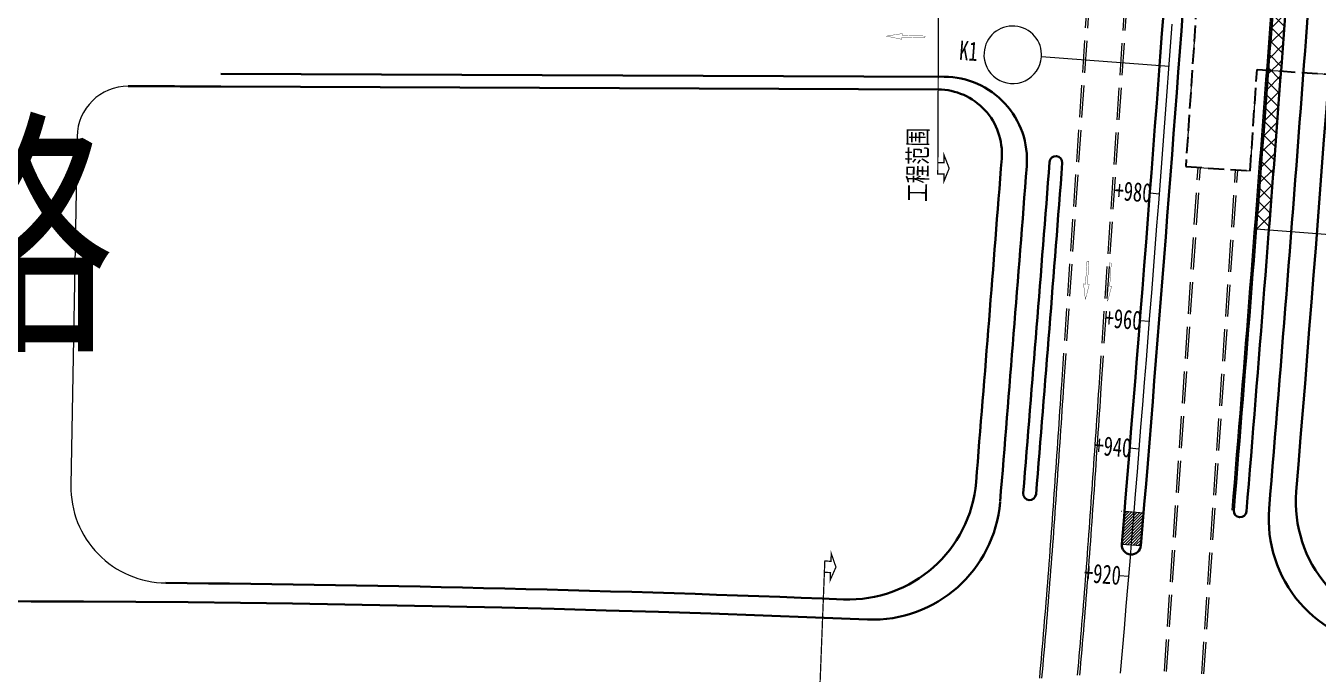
# Model space of a CAD drawing. Extents: x 0 to 531375, y 0 to 4335249.
# Drawn here: x 497877.3 to 498079.3, y 4327475.4 to 4327576.7 of the extents above; entities that cross this region are included whole.
import ezdxf

# ---------------------------------------------------------------- set-up
doc = ezdxf.new("R2010")
doc.units = 0
doc.linetypes.add('DASH', pattern=[0.35, 0.25, -0.1])
doc.linetypes.add('DASHED', pattern=[19.049999999999997, 12.7, -6.349999999999999])
doc.layers.get('0').update_dxf_attribs({"lineweight": 15})
for name, color, linetype, lineweight in [('1_平面辅助线', 8, 'Continuous', 15), ('1_道路中线', 7, 'Continuous', 15), ('_平面辅助线', 7, 'Continuous', 15), ('ZHILUBX', 7, 'Continuous', 15), ('ZHUCIBX', 7, 'Continuous', 15), ('地铁', 4, 'Continuous', 15), ('工程界面', 7, 'Continuous', 15), ('标线-z', 7, 'Continuous', 15), ('路名', 7, 'Continuous', 15), ('路网', 7, 'Continuous', 15), ('道路中线', 7, 'Continuous', 15), ('道路中线_K', 7, 'Continuous', 15), ('道路中线_未命名道路副本', 7, 'Continuous', 15), ('道路偏置线', 3, 'Continuous', 30)]:
    doc.layers.add(name, color=color, linetype=linetype, lineweight=lineweight)
doc.layers.get('标线-z').off()
doc.styles.add('EICAD', font='仿宋_GB2312.TTF', dxfattribs={"width": 0.7070000000000001, "height": 3})
doc.styles.get("Standard").update_dxf_attribs({"font": '', "width": 0.7})
doc.styles.get('Standard').set_extended_font_data('仿宋_GB2312')

# ---------------------------------------------------------------- blocks, each defined once
blk = doc.blocks.new('A$C7CA21273')
blk.add_hatch(color=256).paths.add_polyline_path([(30.12501207890432, 2.40061706578288), (18.12500733816136, 4.650617954672356), (18.12500733816136, 3.150617362079713), (0.125000227047849, 3.150617362080851), (0.125000227047849, 1.650616769487129), (18.12500733816136, 1.650616769487129), (18.12500733816136, 0.1506161768945448)])
at = {"layer": '道路中线_K', "color": 0, "linetype": 'ByBlock', "const_width": 0.25}
blk.add_lwpolyline([(18.12500733816136, 1.650616769487129), (18.12500733816136, 0.1506161768945446), (30.12501207890432, 2.40061706578288), (18.12500733816136, 4.650617954672356), (18.12500733816136, 3.150617362079713), (0.125000227047849, 3.150617362080851), (0.125000227047849, 1.650616769487129)], close=True, dxfattribs=at)
blk = doc.blocks.new('总图提取 2015 11 6')
at = {"layer": '地铁', "linetype": 'DASH', "lineweight": -3, "ltscale": 10}
blk.add_lwpolyline([(107103.1616780554, 295446.4299961188), (107092.7867824191, 295291.6272699138), (107091.7370167347, 295285.6841653334), (107091.0945276789, 295276.0976537329), (107091.341852193, 295270.0676180032), (107087.9086088045, 295218.8405546275), (107086.0128615911, 295218.967607813), (107084.9095049814, 295202.5045399278), (107099.0141670651, 295201.5592439328), (107101.6550286773, 295168.2297585138), (107099.707657023, 295139.1732309554), (107109.7850500924, 295138.49784297), (107110.8482846436, 295154.3622538413), (107131.3522873735, 295152.9880733366), (107136.7955133148, 295234.2058749032), (107141.7848768621, 295233.8714872127), (107147.1222273075, 295313.5178513199), (107136.3683135005, 295319.8010302878), (107128.1866676422, 295320.3493650878), (107131.3028141886, 295366.8450598423), (107150.4099505558, 295365.5644974739), (107155.6136110594, 295443.2103206772)], dxfattribs=at)
blk = doc.blocks.new('A$C1FB5052D')
blk.add_blockref('总图提取 2015 11 6', (-107044.5254360331, -294821.7270694748))
blk = doc.blocks.new('天津2000地铁')
at = {"layer": '地铁', "linetype": 'DASH', "ltscale": 20}
for p, q in [((35.80286720499862, 283.2602957775817), (42.32973955519265, 380.6470713960007)), ((36.15208370785695, 283.2368899211287), (42.67895614670122, 380.6236668620259)), ((41.63977160974171, 282.8690835973248), (48.16664544172818, 380.2558813253418)), ((41.98898811260005, 282.8456777399406), (48.51586203317856, 380.232476791367)), ((50.91133484587771, 224.5591732058674), (57.1278915971634, 317.3157624239102)), ((51.26055152603658, 224.535769995302), (57.4771081887302, 317.2923578899354)), ((56.74824221414747, 224.1680052448064), (62.96479748369893, 316.9245723532513)), ((57.09745889430631, 224.1446020333096), (63.31401407520752, 316.9011678192764)), ((35.73599804041442, 282.2626046370715), (35.80286720499862, 283.2602957775817)), ((36.08521401131293, 282.239190844819), (36.15208370785695, 283.2368899211287)), ((41.57289355254033, 281.8712598020211), (41.63977160974171, 282.8690835973248)), ((41.92210952326422, 281.8478460069746), (41.98898811260005, 282.8456777399406)), ((35.60218316689134, 280.2674393281341), (35.66911091661314, 281.2649853145704)), ((35.66911091661314, 281.2649853145704), (35.73599804041442, 282.2626046370715)), ((35.9513964750804, 280.2439858559519), (36.01832582295174, 281.2415556497872)), ((36.01832582295174, 281.2415556497872), (36.08521401131293, 282.239190844819)), ((41.43903417052934, 279.8754312153906), (41.50598863436607, 280.8733751662075)), ((41.50598863436607, 280.8733751662075), (41.57289355254033, 281.8712598020211)), ((41.78824747813632, 279.8519777329639), (41.85520354041364, 280.8499454967678)), ((41.85520354041364, 280.8499454967678), (41.92210952326422, 281.8478460069746)), ((35.46811514813453, 278.272573470138), (35.53519212960964, 279.2699682042003)), ((35.53519212960964, 279.2699682042003), (35.60218316689134, 280.2674393281341)), ((35.81732365209609, 278.2490485729649), (35.88440330437152, 279.2464829878881)), ((35.88440330437152, 279.2464829878881), (35.9513964750804, 280.2439858559519)), ((41.30488584656268, 277.8793714689091), (41.37200747220776, 278.8774294722825)), ((41.37200747220776, 278.8774294722825), (41.43903417052934, 279.8754312153906)), ((41.65409434918546, 277.8558465521783), (41.72121864603832, 278.8539442410693)), ((41.72121864603832, 278.8539442410693), (41.78824747813632, 279.8519777329639)), ((35.33361275249627, 276.2780193137005), (35.40092957107118, 277.2752566589042)), ((35.40092957107118, 277.2752566589042), (35.46811514813453, 278.272573470138)), ((35.68281429121271, 276.2543912502006), (35.75013486412354, 277.2516841469332)), ((35.75013486412354, 277.2516841469332), (35.81732365209609, 278.2490485729649)), ((41.17026702343718, 275.8830928364769), (41.23764659708831, 276.8812587419525)), ((41.23764659708831, 276.8812587419525), (41.30488584656268, 277.8793714689091)), ((41.5194685597089, 275.859464738518), (41.58685188827803, 276.8576862029731)), ((41.58685188827803, 276.8576862029731), (41.65409434918546, 277.8558465521783)), ((35.19849483342841, 274.283789228648), (35.26614205160877, 275.2808629833162)), ((35.26614205160877, 275.2808629833162), (35.33361275249627, 276.2780193137005)), ((35.54768721776782, 274.2600262593478), (35.61533928889549, 275.2571714343503)), ((35.61533928889549, 275.2571714343503), (35.68281429121271, 276.2543912502006)), ((41.03499608417041, 273.8866077214479), (41.10272442159476, 274.8848753077909)), ((41.10272442159476, 274.8848753077909), (41.17026702343718, 275.8830928364769)), ((41.38418846466811, 273.8628446953371), (41.45192165573826, 274.8611837141216)), ((41.45192165573826, 274.8611837141216), (41.5194685597089, 275.859464738518)), ((35.06258033285849, 272.2898957543075), (35.13064846844645, 273.2867996245623)), ((35.13064846844645, 273.2867996245623), (35.19849483342841, 274.283789228648)), ((35.41176133678528, 272.2659661397338), (35.4798354434315, 273.2629572991282)), ((35.4798354434315, 273.2629572991282), (35.54768721776782, 274.2600262593478)), ((40.89889135578414, 271.8899287013337), (40.9670593002811, 272.8882916551083)), ((40.9670593002811, 272.8882916551083), (41.03499608417041, 273.8866077214479)), ((41.2480723542394, 271.8659990057349), (41.31624627072596, 272.8644492616877)), ((41.31624627072596, 272.8644492616877), (41.38418846466811, 273.8628446953371)), ((34.92568828450749, 270.2963516451418), (34.99426780885551, 271.2930792225525)), ((34.99426780885551, 271.2930792225525), (35.06258033285849, 272.2898957543075)), ((35.27485563670052, 270.2722236504778), (35.34344227402471, 271.2690543839708)), ((35.34344227402471, 271.2690543839708), (35.41176133678528, 272.2659661397338)), ((40.7617711123894, 269.8930685855448), (40.83046953327721, 270.8915204703808)), ((40.83046953327721, 270.8915204703808), (40.89889135578414, 271.8899287013337)), ((41.11093845701543, 269.8689404809847), (41.17964399198536, 270.8674955368042)), ((41.17964399198536, 270.8674955368042), (41.2480723542394, 271.8659990057349)), ((34.7876378177898, 268.3031699219719), (34.85681915405439, 269.299714660272)), ((34.85681915405439, 269.299714660272), (34.92568828450749, 270.2963516451418)), ((35.13678919285303, 268.2788118161261), (35.20597881206778, 269.2754755755887)), ((35.20597881206778, 269.2754755755887), (35.27485563670052, 270.2722236504778)), ((40.62345357902814, 267.8960404582322), (40.69277336966478, 268.8945746934042)), ((40.69277336966478, 268.8945746934042), (40.7617711123894, 269.8930685855448)), ((40.97260494407964, 267.8716822089628), (41.04193301900522, 268.8703354829922)), ((41.04193301900522, 268.8703354829922), (41.11093845701543, 269.8689404809847)), ((34.64824816124747, 266.3103639222681), (34.71812168246834, 267.306719109416)), ((34.71812168246834, 267.306719109416), (34.7876378177898, 268.3031699219719)), ((34.99738117086236, 266.2857439788059), (35.06726417760365, 267.2822340503335)), ((35.06726417760365, 267.2822340503335), (35.13678919285303, 268.2788118161261)), ((40.48375693545676, 265.8988577304409), (40.55378901149379, 266.8974675666541)), ((40.55378901149379, 266.8974675666541), (40.62345357902814, 267.8960404582322)), ((40.83288993226597, 265.8742376053706), (40.9029314952204, 266.8729823464528)), ((40.9029314952204, 266.8729823464528), (40.97260494407964, 267.8716822089628)), ((34.50733864662471, 264.3179473467171), (34.57799467380392, 265.3141060844064)), ((34.57799467380392, 265.3141060844064), (34.64824816124747, 266.3103639222681)), ((34.85645083116832, 264.2930338447913), (34.92711758316727, 265.2893433263525)), ((34.92711758316727, 265.2893433263525), (34.99738117086236, 266.2857439788059)), ((40.34249931987142, 263.9015341894701), (40.41333461698378, 264.9002126837149)), ((40.41333461698378, 264.9002126837149), (40.48375693545676, 265.8988577304409)), ((40.69161148840794, 263.8766204640269), (40.76245751202804, 264.8754497235641)), ((40.76245751202804, 264.8754497235641), (40.83288993226597, 265.8742376053706)), ((34.36472871259321, 262.3259343123063), (34.43625751283253, 263.3218894870952)), ((34.43625751283253, 263.3218894870952), (34.50733864662471, 264.3179473467171)), ((34.71381753246533, 262.3006955347955), (34.78535833780188, 263.2968173120171)), ((34.78535833780188, 263.2968173120171), (34.85645083116832, 264.2930338447913)), ((40.1994988329825, 261.9040840510279), (40.27122830535518, 262.9028240386396)), ((40.27122830535518, 262.9028240386396), (40.34249931987142, 263.9015341894701)), ((40.54858763323863, 261.8788450034335), (40.6203291126294, 262.8777516167611)), ((40.6203291126294, 262.8777516167611), (40.69161148840794, 263.8766204640269)), ((34.22023790940875, 260.3343393960968), (34.29272969329031, 261.3300836589187)), ((34.29272969329031, 261.3300836589187), (34.36472871259321, 262.3259343123063)), ((34.56930073618423, 260.3087436351925), (34.64180585101712, 261.3046703534201)), ((34.64180585101712, 261.3046703534201), (34.71381753246533, 262.3006955347955)), ((40.05457354243843, 259.9065220039338), (40.12728816008894, 260.9053160781041)), ((40.12728816008894, 260.9053160781041), (40.1994988329825, 261.9040840510279)), ((40.40363634558161, 259.8809259207919), (40.47636429627892, 260.8799024764449)), ((40.47636429627892, 260.8799024764449), (40.54858763323863, 261.8788450034335)), ((34.07368590281112, 258.3431776892394), (34.1472308227676, 259.3387034274638)), ((34.1472308227676, 259.3387034274638), (34.22023790940875, 260.3343393960968)), ((34.42272001085803, 258.3171932436526), (34.49627963727107, 259.3129172865301)), ((34.49627963727107, 259.3129172865301), (34.56930073618423, 260.3087436351925)), ((39.90754148719135, 257.9088632632047), (39.98133223393234, 258.9077037470415)), ((39.98133223393234, 258.9077037470415), (40.05457354243843, 259.9065220039338)), ((40.25657556706572, 257.8828784395009), (40.33038102270802, 258.8819172568619)), ((40.33038102270802, 258.8819172568619), (40.40363634558161, 259.8809259207919)), ((33.92489247902995, 256.3524648435414), (33.9995806265506, 257.3477641576901)), ((33.9995806265506, 257.3477641576901), (34.07368590281112, 258.3431776892394)), ((34.27389503672021, 256.3260600203648), (34.34859932033578, 257.3215734837577)), ((34.34859932033578, 257.3215734837577), (34.42272001085803, 258.3171932436526)), ((39.75822068209528, 255.9111236203462), (39.83317855320638, 256.9100025445223)), ((39.83317855320638, 256.9100025445223), (39.90754148719135, 257.9088632632047)), ((40.10722320660716, 255.8847183585167), (40.18219721637433, 256.8838114626706)), ((40.18219721637433, 256.8838114626706), (40.25657556706572, 257.8828784395009)), ((33.77367754955776, 254.3622171208262), (33.84959895297652, 255.3572818003595)), ((33.84959895297652, 255.3572818003595), (33.92489247902995, 256.3524648435414)), ((34.1226456106524, 254.3353602346033), (34.19858463812853, 255.3306549051777)), ((34.19858463812853, 255.3306549051777), (34.27389503672021, 256.3260600203648)), ((39.60642912302865, 253.91331949085), (39.68264512263704, 254.9122285647318)), ((39.68264512263704, 254.9122285647318), (39.75822068209528, 255.9111236203462)), ((39.95539714541518, 253.8864621017128), (40.03163077193312, 254.885601199232)), ((40.03163077193312, 254.885601199232), (40.10722320660716, 255.8847183585167)), ((33.61986115638865, 252.3724514404312), (33.69710577809019, 253.3672729404643)), ((33.69710577809019, 253.3672729404643), (33.77367754955776, 254.3622171208262)), ((33.9687916514813, 252.3451108187437), (34.04605544783408, 253.3401781450957)), ((34.04605544783408, 253.3401781450957), (34.1226456106524, 254.3353602346033)), ((39.45198479207465, 251.9154679644853), (39.52954993053572, 252.9143985556439)), ((39.52954993053572, 252.9143985556439), (39.60642912302865, 253.91331949085)), ((39.8009152423474, 251.8881267700344), (39.87849955860293, 252.8873032238335)), ((39.87849955860293, 252.8873032238335), (39.95539714541518, 253.8864621017128)), ((33.46326347748982, 250.3831854313612), (33.54192121105735, 251.3777548465878)), ((33.54192121105735, 251.3777548465878), (33.61986115638865, 252.3724514404312)), ((33.81215320521733, 250.355329410173), (33.89083173120162, 251.3501604814083)), ((33.89083173120162, 251.3501604814083), (33.9687916514813, 252.3451108187437)), ((39.29470566328382, 249.9175868555903), (39.37371095421259, 250.9165299646556)), ((39.37371095421259, 250.9165299646556), (39.45198479207465, 251.9154679644853)), ((39.64359533943934, 249.8897301889956), (39.72262142627733, 250.8889349922538)), ((39.72262142627733, 250.8889349922538), (39.8009152423474, 251.8881267700344)), ((33.30370483238949, 248.3944374769926), (33.38386550004361, 249.3887455165386)), ((33.38386550004361, 249.3887455165386), (33.46326347748982, 250.3831854313612)), ((33.65255045105005, 248.3660344071686), (33.73273360001622, 249.3606199277565)), ((33.73273360001622, 249.3606199277565), (33.81215320521733, 250.355329410173)), ((39.13440970820375, 247.9196947552264), (39.21494616573909, 248.9186409860849)), ((39.21494616573909, 248.9186409860849), (39.29470566328382, 249.9175868555903)), ((39.48325526789995, 247.8912909617648), (39.56381421058904, 248.8905147127807)), ((39.56381421058904, 248.8905147127807), (39.64359533943934, 249.8897301889956)), ((33.05842236813623, 245.4123291065916), (33.14100568875438, 246.4062267662957)), ((33.14100568875438, 246.4062267662957), (33.22275903774425, 247.4002637341619)), ((33.22275903774425, 247.4002637341619), (33.30370483238949, 248.3944374769926)), ((33.48980370751815, 246.3772450117394), (33.57158130244352, 247.371575275436)), ((33.57158130244352, 247.371575275436), (33.65255045105005, 248.3660344071686)), ((38.97091490222375, 245.9218110740185), (39.0530735377688, 246.920750615187)), ((39.0530735377688, 246.920750615187), (39.13440970820375, 247.9196947552264)), ((39.31971285393229, 245.8928285129368), (39.40189573954558, 246.8920613918454)), ((39.40189573954558, 246.8920613918454), (39.48325526789995, 247.8912909617648)), ((32.89067619288108, 243.424962123856), (32.97498666850152, 244.4185733441263)), ((32.97498666850152, 244.4185733441263), (33.05842236813623, 245.4123291065916)), ((33.23939591919771, 243.3950530532747), (33.3237334387959, 244.3889812808484)), ((33.3237334387959, 244.3889812808484), (33.40719522890868, 245.3830461492762)), ((33.40719522890868, 245.3830461492762), (33.48980370751815, 246.3772450117394)), ((38.80403923155973, 243.9239561008289), (38.8879110502894, 244.9228786956519)), ((38.8879110502894, 244.9228786956519), (38.97091490222375, 245.9218110740185)), ((39.15278592606774, 243.8943631444126), (39.23668383975746, 244.8935948889702)), ((39.23668383975746, 244.8935948889702), (39.31971285393229, 245.8928285129368)), ((32.71934137860081, 241.4381841998547), (32.80546855484136, 242.4314981540665)), ((32.80546855484136, 242.4314981540665), (32.89067619288108, 243.424962123856)), ((33.06800406920956, 241.4076174180955), (33.15416026191087, 242.4012641757727)), ((33.15416026191087, 242.4012641757727), (33.23939591919771, 243.3950530532747)), ((38.63360069983173, 241.9261510446668), (38.71927669720026, 242.925045969896)), ((38.71927669720026, 242.925045969896), (38.80403923155973, 243.9239561008289)), ((38.98229232151061, 241.895916081965), (39.06799634295749, 242.8951359605417)), ((39.06799634295749, 242.8951359605417), (39.15278592606774, 243.8943631444126)), ((32.54423896427034, 239.4520177235827), (32.63227229955373, 240.4450230924413)), ((32.63227229955373, 240.4450230924413), (32.71934137860081, 241.4381841998547)), ((32.89285614067921, 239.4209356550127), (32.98090495378711, 240.4141156105325)), ((32.98090495378711, 240.4141156105325), (33.06800406920956, 241.4076174180955)), ((38.45941733563086, 239.9284180896357), (38.54698849382112, 240.9272741284222)), ((38.54698849382112, 240.9272741284222), (38.63360069983173, 241.9261510446668)), ((38.80804989399621, 239.8975095264614), (38.89565109391697, 240.8967063138261)), ((38.89565109391697, 240.8967063138261), (38.98229232151061, 241.895916081965)), ((32.36504211678403, 237.4648724244908), (32.45507584762527, 238.4575923029333)), ((32.45507584762527, 238.4575923029333), (32.54423896427034, 239.4520177235827)), ((32.71359496621881, 237.4330770689994), (32.80366138793761, 238.426157400012)), ((32.80366138793761, 238.426157400012), (32.89285614067921, 239.4209356550127)), ((38.28143416449893, 237.9321803571656), (38.37086443352746, 238.9295852966607)), ((38.37086443352746, 238.9295852966607), (38.45941733563086, 239.9284180896357)), ((38.63001970475307, 237.9007454542443), (38.71946595737245, 238.8983286553994)), ((38.71946595737245, 238.8983286553994), (38.80804989399621, 239.8975095264614))]:
    blk.add_line(p, q, dxfattribs=at)
blk.add_lwpolyline([(58.63624202227221, 624.7029266440659), (48.26134638601797, 469.9002004389767), (47.21158070165257, 463.9570958585827), (46.56909164582612, 454.3705842581111), (46.81641615992704, 448.3405485284165), (43.38317277138412, 397.1134851527168), (41.48742555803619, 397.2405383381993), (40.38406894830404, 380.7774704530602), (54.48873103201913, 379.8321744580171), (57.12959264418168, 346.5026890389854), (55.18222098995465, 317.4461614806787), (65.25961405933776, 316.7707734952565), (66.32284861053631, 332.6351843665472), (86.82685134040368, 331.2610038617858), (92.27007728170427, 412.4788054284872), (97.25944082898786, 412.1444177379599), (102.5967912743799, 491.790781845164), (91.84287746741028, 498.0739608129952), (83.66123160909045, 498.6222956131095), (86.77737815548606, 545.1179903675219), (105.8845145226805, 543.8374279991258), (111.0881750262924, 621.483251202444)], dxfattribs=at)

msp = doc.modelspace()

# ---------------------------------------------------------------- hatches: boundary and pattern name
h = msp.add_hatch()
h.set_pattern_fill('ANSI37', color=6, scale=0.5, style=0)
h.set_pattern_definition([(45, (0, 0), (-1.122532015133643, 1.122532015133644), []), (135, (0, 0), (-1.122532015133644, -1.122532015133643), [])])
h.paths.add_polyline_path([(498072.5890948197, 4327584.895066837), (498069.5801109479, 4327545.016365125), (498071.5547014016, 4327544.862431541), (498074.5836638654, 4327584.74761335)])
h = msp.add_hatch()
h.set_pattern_fill('ANSI31', color=5, scale=0.1, style=0)
h.set_pattern_definition([(45, (0, 0), (-0.2245064030267288, 0.2245064030267288), [])])
edge = h.paths.add_edge_path()
edge.add_arc((488083.4950745219, 4328318.554833717), 10001.99999999364, 355.279611172667, 355.3091123644232)
edge.add_line((498051.9924330907, 4327500.591257462), (498049.002443384, 4327500.836601947))
edge.add_arc((488084.4924060144, 4328318.481827344), 9997.999999972704, 355.2795578000355, 355.3090619419411, ccw=False)
edge.add_line((498048.5800804235, 4327495.705541747), (498051.5699480497, 4327495.458657308))
at = {"layer": '道路中线_未命名道路副本'}
h = msp.add_hatch(dxfattribs=at)
h.set_pattern_fill('ANGLE', color=256, style=0)
h.set_pattern_definition([(0, (0, 0), (0, 6.985), [5.08, -1.905]), (90, (0, 0), (-6.985, 4e-16), [5.08, -1.905])])
h.paths.add_polyline_path([(498050.4974383622, 4327500.713929694), (498048.5041376226, 4327500.877490572, -0.0001287296680032), (498048.0817981138, 4327495.746686761), (498050.0750143687, 4327495.582099516, 0.0001287296679999)])

# ---------------------------------------------------------------- linework, layer by layer
at = {"layer": '1_平面辅助线', "color": 2}
msp.add_lwpolyline([(498069.5800684507, 4327545.015840909), (498094.0068849889, 4327543.123693324)], dxfattribs=at)
at = {"layer": '1_道路中线', "color": 2, "flags": 128}
msp.add_lwpolyline([(498048.397612874, 4327475.51449515), (498048.6929275448, 4327479.012458092), (498048.9870142702, 4327482.510524487), (498049.2798730139, 4327486.008693901), (498049.5715037397, 4327489.506965907), (498049.8619064121, 4327493.005340071), (498050.1510809947, 4327496.503815962), (498050.4390274522, 4327500.00239315), (498050.7257457492, 4327503.501071202), (498051.0112358502, 4327506.99984969), (498051.2954977201, 4327510.49872818), (498051.5785313238, 4327513.997706242), (498051.8603366265, 4327517.496783445), (498052.1409135935, 4327520.995959358), (498052.42026219, 4327524.495233549), (498052.6983823818, 4327527.994605587), (498052.9752741345, 4327531.49407504), (498053.2509374141, 4327534.993641479), (498053.5253721866, 4327538.49330447), (498053.7985784182, 4327541.993063585), (498054.070556075, 4327545.49291839), (498054.3413051238, 4327548.992868454), (498054.610825531, 4327552.492913347), (498054.8791172637, 4327555.993052636), (498055.1461802885, 4327559.493285892), (498055.4120145726, 4327562.993612682), (498055.6766200835, 4327566.494032573), (498055.939996788, 4327569.994545138), (498056.2021446541, 4327573.495149943), (498056.4630636495, 4327576.995846556)], dxfattribs=at)
at = {"layer": '1_道路中线', "color": 3, "linetype": 'Continuous', "extrusion": (-0.0748141039628292, -0.9971974979151518, 0), "elevation": -4352703.963295442}
msp.add_lwpolyline([(172896.8657156213, 0), (172876.8657156213, 0)], dxfattribs=at)
at = {"layer": '1_道路中线', "color": 3, "linetype": 'Continuous'}
for points in [[(498054.4524933685, 4327550.434836701), (498052.9569245554, 4327550.550049225)], [(498051.3004040782, 4327510.559252697), (498049.8053080784, 4327510.680446557)]]:
    msp.add_lwpolyline(points, dxfattribs=at)
at = {"layer": '1_道路中线', "color": 3, "linetype": 'Continuous', "extrusion": (-0.07880228509400432, -0.9968902647051798, 0), "elevation": -4353320.72748043}
msp.add_lwpolyline([(155484.7918590227, 0), (155483.2918590227, 0)], dxfattribs=at)
at = {"layer": '1_道路中线', "color": 3, "linetype": 'Continuous', "extrusion": (-0.08278920501390821, -0.9965670813011862, 0), "elevation": -4353867.838564455}
msp.add_lwpolyline([(138070.3918921262, 0), (138068.8918921262, 0)], dxfattribs=at)
at = {"layer": '1_道路中线', "color": 3, "linetype": 'Continuous'}
for start, end in [(355.7094587622622, 175.7094587622621), (175.7094587622621, 355.7094587622622)]:
    msp.add_arc((498031.5373796944, 4327572.21022263), 4.5, start, end, dxfattribs=at)
at = {"layer": '_平面辅助线'}
for points in [[(498049.0024433839, 4327500.836601947), (498051.9924330909, 4327500.591257462)], [(498048.5800804235, 4327495.705541747), (498051.5699480498, 4327495.458657308)]]:
    msp.add_lwpolyline(points, dxfattribs=at)
at = {"layer": 'ZHILUBX', "color": 7}
msp.add_lwpolyline([(497893.3197748371, 4327567.294863258, 0.409341992315924), (497885.313057452, 4327559.436095583)], format="xyb", dxfattribs=at)
msp.add_lwpolyline([(497885.313057452, 4327559.436095583), (497884.3500051883, 4327504.895111522)], dxfattribs=at)
at = {"layer": 'ZHUCIBX', "color": 7}
for points in [[(497884.3500051883, 4327504.895111522, 0.4168145317823716), (497899.215933809, 4327489.630853155)], [(498005.069604065, 4327487.059480745, 0.4020188576016454), (498025.7986709864, 4327505.413389274)]]:
    msp.add_lwpolyline(points, format="xyb", dxfattribs=at)
at = {"layer": '工程界面', "color": 7, "const_width": 0.2}
for points in [[(498019.9752623166, 4327589.546239135), (498019.8237742387, 4327553.574757494)], [(498020.7855513789, 4327553.570707127), (498019.8237742387, 4327553.574757494), (498019.831229847, 4327555.345123999), (498020.7930069869, 4327555.341073633), (498020.7980725056, 4327556.543903078), (498021.6051889832, 4327554.452454308), (498020.7806814015, 4327552.41431004), (498020.7855513789, 4327553.570707127)], [(498003.0609933281, 4327491.250280079), (498002.0999342666, 4327491.287658592), (498002.1687377975, 4327493.056703313), (498003.129796859, 4327493.019324801), (498003.1765436273, 4327494.221256194), (498003.9106957221, 4327492.103092918), (498003.0160511063, 4327490.094746377), (498003.0609933281, 4327491.250280079)], [(498002.1687377975, 4327493.056703313), (498000.5140006526, 4327450.510863668)]]:
    msp.add_lwpolyline(points, dxfattribs=at)
at = {"layer": '工程界面', "color": 6}
msp.add_lwpolyline([(498072.5896922486, 4327584.902984689), (498069.5801109479, 4327545.016365125), (498071.5547014016, 4327544.862431541), (498074.5836638654, 4327584.74761335), (498072.5891068392, 4327584.895065948)], dxfattribs=at)
at = {"layer": '路网', "color": 7}
msp.add_lwpolyline([(498005.069604065, 4327487.059480745, 0.4020188576016454), (498025.7986709864, 4327505.413389274)], format="xyb", dxfattribs=at)
at = {"layer": '道路中线'}
msp.add_lwpolyline([(498065.8211339254, 4327500.988408833, 0.0034807791496432), (498076.2367251275, 4327640.054634984)], format="xyb", dxfattribs=at)
at = {"layer": '道路偏置线', "color": 5}
msp.add_line((497907.7849819482, 4327569.257216562), (498020.8179880255, 4327568.781196639), dxfattribs=at)
at = {"layer": '道路偏置线'}
for points in [[(498048.5800800533, 4327495.705537263, 0.0058269529273931), (498065.0489097428, 4327728.146434973)], [(498051.5695662776, 4327495.454033886, 0.0051674230402604), (498066.4521963223, 4327701.650380669)], [(498066.070299649, 4327500.968001919, 0.0034807791496432), (498076.4861508184, 4327640.037699084)], [(498068.0636254378, 4327500.804746597, 0.0034807791496432), (498078.4815563459, 4327639.902211885)], [(498033.1817540209, 4327503.678858194, 0.0013006855004845), (498037.2861113941, 4327555.447492228, 0.0013006855004845)], [(498035.1750798096, 4327503.515602873, 0.0013006855004728), (498039.2802595757, 4327555.294609823, 0.0013006855004728)], [(498033.1810825757, 4327503.67019758, 0.9999999999999998), (498035.1744083644, 4327503.506942258)], [(498066.0709580909, 4327500.976484789, 0.9999999999999998), (498068.0642838795, 4327500.813229468)], [(498048.5801021775, 4327495.70553995, 0.9999999999999996), (498051.5699265601, 4327495.458659084)]]:
    msp.add_lwpolyline(points, format="xyb", dxfattribs=at)
at = {"layer": '道路偏置线', "color": 1}
for points in [[(498075.8422514248, 4327503.908396499, 0.0033881403487709), (498085.9643354914, 4327639.394137261)], [(497907.7765593515, 4327567.257234296, 0.0008042291005893), (497893.3197748634, 4327567.294863258)], [(498025.7986710063, 4327505.413389551, 0.0012723284459665), (498029.8080469353, 4327556.020802141)], [(498025.7986710063, 4327505.413389551, 0.0012723284459665), (498029.8080469353, 4327556.020802141)], [(498005.069604065, 4327487.059480745, 0.4020188576016454), (498025.7986709864, 4327505.413389274)], [(498075.8422514248, 4327503.908396499, 0.4187150311884797), (498094.4570359253, 4327482.326768508)], [(498005.0696040738, 4327487.059480743, 0.0077519136336509), (497899.2159337957, 4327489.630853155)]]:
    msp.add_lwpolyline(points, format="xyb", dxfattribs=at)
msp.add_lwpolyline([(497907.7765593515, 4327567.257234296), (498019.879407593, 4327566.785131581)], dxfattribs=at)
at = {"layer": '道路偏置线', "color": 5}
for points in [[(498008.8559331386, 4327483.913909313, 0.4016061215811618), (498029.5551601187, 4327502.270497987)], [(498071.6090049982, 4327501.201215982, 0.4178515018648945), (498090.1693253546, 4327479.627203379)], [(498008.8559331386, 4327483.913909313, 0.0383072826146902), (497486.880925577, 4327465.272899068)]]:
    msp.add_lwpolyline(points, format="xyb", dxfattribs=at)
for centre, radius, start, end in [((488082.9964180289, 4328318.591462632), 10021.99999996978, 355.3217574319349, 356.1430481883308), ((498020.7632411483, 4327555.781311917), 13, 355.6106168546484, 89.75870967062903), ((488084.9910736816, 4328318.445350793), 9977.999999992531, 355.3085322622901, 355.6106168556329)]:
    msp.add_arc(centre, radius, start, end, dxfattribs=at)
at = {"layer": '道路偏置线', "color": 1}
msp.add_arc((498019.8372945642, 4327556.785209207), 10.00001104991436, 355.6159971860163, 89.75870967237098, dxfattribs=at)
at = {"layer": '道路偏置线'}
msp.add_arc((498038.2831854848, 4327555.371051025), 0.9999999999952558, 355.6159651293196, 175.6159651293196, dxfattribs=at)

# ---------------------------------------------------------------- block references
at = {"layer": '地铁', "color": 1}
msp.add_blockref('天津2000地铁', (498003.3843082828, 4327237.285216006), dxfattribs=at)
at = {"layer": '地铁'}
msp.add_blockref('A$C1FB5052D', (498003.3843082828, 4327237.285216006), dxfattribs=at)
at = {"layer": '标线-z', "linetype": 'DASHED', "lineweight": 30}
for p, xscale, yscale, zscale, rotation in [((498017.8613369609, 4327575.47421423), 0.2000000000119001, 0.2000000000119001, 0.2000000000119001, 178.6960843800447), ((498042.8186741361, 4327539.999550048), 0.2000000000488683, 0.2000000000488683, 0.2000000000488683, 266.101173463469), ((498046.3071713434, 4327539.716023622), 0.2000000000488683, 0.2000000000488683, 0.2000000000488683, 266.101173463469)]:
    msp.add_blockref('A$C7CA21273', p, dxfattribs=dict(at, xscale=xscale, yscale=yscale, zscale=zscale, rotation=rotation))

# ---------------------------------------------------------------- texts
at = {"layer": '1_道路中线', "color": 3, "linetype": 'Continuous', "char_height": 3, "attachment_point": 1, "style": 'EICAD'}
for s, insert, width, rotation in [('\\f仿宋_GB2312|b0|i0|c134|p49;\\W0.7070000000;\\T1.0000000000;\\o\\lK1', (498023.319158355, 4327574.436706627), 3.943913513513513, 355.709458762542), ('\\f仿宋_GB2312|b0|i0|c134|p49;\\W0.7070000000;\\T1.0000000000;\\o\\l+980', (498047.5794328263, 4327552.541942757), 7.073821621621621, 355.59486720351583), ('\\f仿宋_GB2312|b0|i0|c134|p49;\\W0.7070000000;\\T1.0000000000;\\o\\l+960', (498046.0275539352, 4327532.616316607), 7.073821621621621, 355.48027564448967), ('\\f仿宋_GB2312|b0|i0|c134|p49;\\W0.7070000000;\\T1.0000000000;\\o\\l+940', (498044.435826922, 4327512.693834062), 7.073821621621621, 355.3656840854635), ('\\f仿宋_GB2312|b0|i0|c134|p49;\\W0.7070000000;\\T1.0000000000;\\o\\l+920', (498042.8042581539, 4327492.774574813), 7.073821621621621, 355.25109252643733)]:
    msp.add_mtext(s, dxfattribs=dict(at, insert=insert, width=width, rotation=rotation))
at = {"layer": '工程界面', "color": 1, "style": 'EICAD', "width": 0.7070000000000001}
msp.add_text('工程范围', height=3, rotation=89.54241004723417, dxfattribs=at).set_placement((498018.1299166727, 4327549.197619273))
at = {"layer": '路名', "color": 7, "width": 0.8}
msp.add_text('路', height=30, dxfattribs=at).set_placement((497858.5400898409, 4327528.908280361))

doc.saveas('drawing.dxf')
